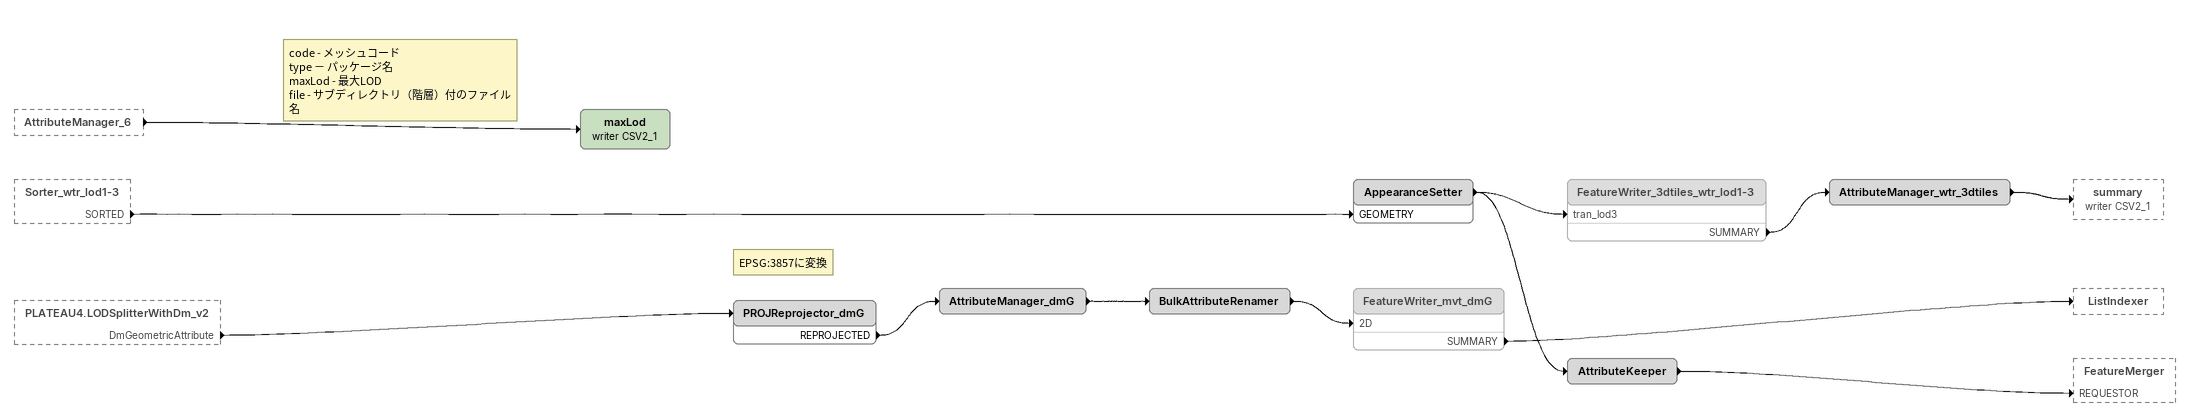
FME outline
AttributeManager_6 [outside]
    -> maxLod (writer CSV2_1)
Sorter_wtr_lod1-3 [outside]
    SORTED -> AppearanceSetter [GEOMETRY]
PLATEAU4.LODSplitterWithDm_v2 [outside]
    DmGeometricAttribute -> PROJReprojector_dmG
Note: code - メッシュコード / type － パッケージ名 / maxLod - 最大LOD / file - サブディレクトリ（階層）付のファイル名
maxLod (writer CSV2_1)
AppearanceSetter
    -> FeatureWriter_3dtiles_wtr_lod1-3 [tran_lod3]
    -> AttributeKeeper
FeatureWriter_3dtiles_wtr_lod1-3 [off]
    SUMMARY -> AttributeManager_wtr_3dtiles
AttributeManager_wtr_3dtiles
    -> summary (writer CSV2_1)
AttributeKeeper
    -> FeatureMerger [REQUESTOR]
Note: EPSG:3857に変換
PROJReprojector_dmG
    REPROJECTED -> AttributeManager_dmG
AttributeManager_dmG
    -> BulkAttributeRenamer
BulkAttributeRenamer
    -> FeatureWriter_mvt_dmG [2D]
FeatureWriter_mvt_dmG [off]
    SUMMARY -> ListIndexer
